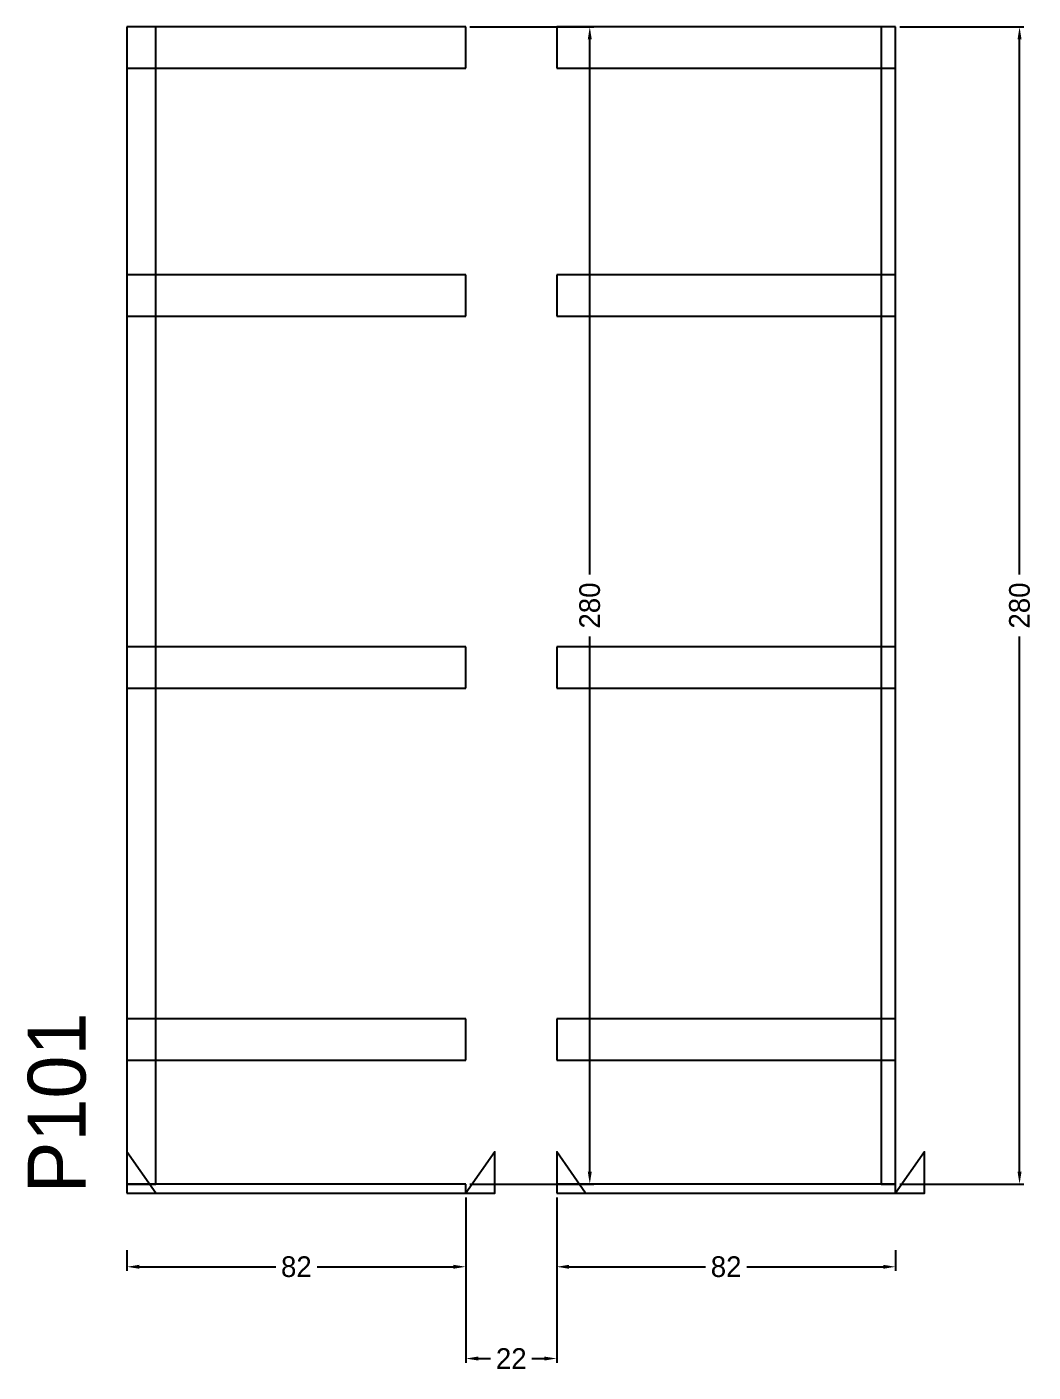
# Model space of a CAD drawing. Header units: centimetres. Extents: x -10500 to 4219, y -386 to 295.
# Drawn here: x 3975.8 to 4219.3, y -43.3 to 282.2 of the extents above; entities that cross this region are included whole.
import ezdxf

# ---------------------------------------------------------------- set-up
doc = ezdxf.new("R2010")
doc.units = ezdxf.units.CM
for name, color, linetype in [('COTA', 241, 'Continuous'), ('NOMENCLATURA', 7, 'Continuous'), ('SARR_2.2x10', 60, 'Continuous'), ('SARR_2.2x7', 40, 'Continuous')]:
    doc.layers.add(name, color=color, linetype=linetype)
doc.dimstyles.new('PAINEL-NOVA', dxfattribs={"dimtxt": 5, "dimasz": 3, "dimexe": 1, "dimexo": 1, "dimgap": 1, "dimtad": 1, "dimcen": 2.5, "dimazin": 3, "dimtfac": 1, "dimtmove": 0, "dimatfit": 3})

# ---------------------------------------------------------------- blocks, each defined once
blk = doc.blocks.new('_CLOSEDFILLED')
at = {"color": 0, "linetype": 'BYBLOCK'}
blk.add_solid([(-1, 0.16), (0, 0), (-1, -0.16)], dxfattribs=at)
blk = doc.blocks.new('*D21')
for p, q in [((4000, -13.8), (4000, -18.8)), ((4082, -13.8), (4082, -18.8)), ((4003, -17.8), (4036, -17.8)), ((4046, -17.8), (4079, -17.8))]:
    blk.add_line(p, q)
at = {"layer": 'Defpoints'}
for p in [(4000, -12.8), (4082, -12.8), (4000, -17.8)]:
    blk.add_point(p, dxfattribs=at)
at = {"layer": 'SARR_2.2x10', "xscale": 3, "yscale": 3, "rotation": 180}
blk.add_blockref('_CLOSEDFILLED', (4000, -17.8), dxfattribs=at)
at = {"layer": 'SARR_2.2x10', "xscale": 3, "yscale": 3}
blk.add_blockref('_CLOSEDFILLED', (4082, -17.8), dxfattribs=at)
at = {"layer": 'SARR_2.2x10', "insert": (4041, -17.8), "char_height": 5, "attachment_point": 5}
blk.add_mtext('82', dxfattribs=at)
blk = doc.blocks.new('*D22')
for p, q in [((4083, 282.2), (4113, 282.2)), ((4112, 149.7), (4112, 279.2)), ((4112, 5.2), (4112, 134.7)), ((4083, 2.2), (4113, 2.2))]:
    blk.add_line(p, q)
at = {"layer": 'Defpoints'}
for p in [(4082, 282.2), (4082, 2.2), (4112, 2.2)]:
    blk.add_point(p, dxfattribs=at)
at = {"layer": 'SARR_2.2x10', "xscale": 3, "yscale": 3}
for p, rotation in [((4112, 282.2), 90), ((4112, 2.2), 270)]:
    blk.add_blockref('_CLOSEDFILLED', p, dxfattribs=dict(at, rotation=rotation))
at = {"layer": 'SARR_2.2x10', "insert": (4112, 142.2), "char_height": 5, "attachment_point": 5, "rotation": 90}
blk.add_mtext('280', dxfattribs=at)
blk = doc.blocks.new('GRA-E')
at = {"layer": 'SARR_2.2x7'}
blk.add_lwpolyline([(0, 0), (7, 0), (0, 10)], close=True, dxfattribs=at)
blk = doc.blocks.new('GRA-D')
at = {"layer": 'SARR_2.2x7'}
blk.add_lwpolyline([(0, 0), (7, 0), (7, 10)], close=True, dxfattribs=at)
blk = doc.blocks.new('*D23')
for p, q in [((4104, -13.8), (4104, -18.8)), ((4186, -13.8), (4186, -18.8)), ((4107, -17.8), (4140, -17.8)), ((4150, -17.8), (4183, -17.8))]:
    blk.add_line(p, q)
at = {"layer": 'Defpoints'}
for p in [(4104, -12.8), (4186, -12.8), (4104, -17.8)]:
    blk.add_point(p, dxfattribs=at)
at = {"layer": 'SARR_2.2x10', "xscale": 3, "yscale": 3, "rotation": 180}
blk.add_blockref('_CLOSEDFILLED', (4104, -17.8), dxfattribs=at)
at = {"layer": 'SARR_2.2x10', "xscale": 3, "yscale": 3}
blk.add_blockref('_CLOSEDFILLED', (4186, -17.8), dxfattribs=at)
at = {"layer": 'SARR_2.2x10', "insert": (4145, -17.8), "char_height": 5, "attachment_point": 5}
blk.add_mtext('82', dxfattribs=at)
blk = doc.blocks.new('*D24')
for p, q in [((4187, 282.2), (4217, 282.2)), ((4216, 149.7), (4216, 279.2)), ((4216, 5.2), (4216, 134.7)), ((4187, 2.2), (4217, 2.2))]:
    blk.add_line(p, q)
at = {"layer": 'Defpoints'}
for p in [(4186, 282.2), (4186, 2.2), (4216, 2.2)]:
    blk.add_point(p, dxfattribs=at)
at = {"layer": 'SARR_2.2x10', "xscale": 3, "yscale": 3}
for p, rotation in [((4216, 282.2), 90), ((4216, 2.2), 270)]:
    blk.add_blockref('_CLOSEDFILLED', p, dxfattribs=dict(at, rotation=rotation))
at = {"layer": 'SARR_2.2x10', "insert": (4216, 142.2), "char_height": 5, "attachment_point": 5, "rotation": 90}
blk.add_mtext('280', dxfattribs=at)
blk = doc.blocks.new('*D25')
for p, q in [((4187, 282.2), (4217, 282.2)), ((4216, 149.7), (4216, 279.2)), ((4216, 5.2), (4216, 134.7)), ((4187, 2.2), (4217, 2.2))]:
    blk.add_line(p, q)
at = {"layer": 'Defpoints'}
for p in [(4186, 282.2), (4186, 2.2), (4216, 2.2)]:
    blk.add_point(p, dxfattribs=at)
at = {"layer": 'SARR_2.2x10', "xscale": 3, "yscale": 3}
for p, rotation in [((4216, 282.2), 90), ((4216, 2.2), 270)]:
    blk.add_blockref('_CLOSEDFILLED', p, dxfattribs=dict(at, rotation=rotation))
at = {"layer": 'SARR_2.2x10', "insert": (4216, 142.2), "char_height": 5, "attachment_point": 5, "rotation": 90}
blk.add_mtext('280', dxfattribs=at)
blk = doc.blocks.new('*D26')
for p, q in [((4187, 282.2), (4217, 282.2)), ((4216, 149.7), (4216, 279.2)), ((4216, 5.2), (4216, 134.7)), ((4187, 2.2), (4217, 2.2))]:
    blk.add_line(p, q)
at = {"layer": 'Defpoints'}
for p in [(4186, 282.2), (4186, 2.2), (4216, 2.2)]:
    blk.add_point(p, dxfattribs=at)
at = {"layer": 'SARR_2.2x10', "xscale": 3, "yscale": 3}
for p, rotation in [((4216, 282.2), 90), ((4216, 2.2), 270)]:
    blk.add_blockref('_CLOSEDFILLED', p, dxfattribs=dict(at, rotation=rotation))
at = {"layer": 'SARR_2.2x10', "insert": (4216, 142.2), "char_height": 5, "attachment_point": 5, "rotation": 90}
blk.add_mtext('280', dxfattribs=at)
blk = doc.blocks.new('*D27')
for p, q in [((4187, 282.2), (4217, 282.2)), ((4216, 149.7), (4216, 279.2)), ((4216, 5.2), (4216, 134.7)), ((4187, 2.2), (4217, 2.2))]:
    blk.add_line(p, q)
at = {"layer": 'Defpoints'}
for p in [(4186, 282.2), (4186, 2.2), (4216, 2.2)]:
    blk.add_point(p, dxfattribs=at)
at = {"layer": 'SARR_2.2x10', "xscale": 3, "yscale": 3}
for p, rotation in [((4216, 282.2), 90), ((4216, 2.2), 270)]:
    blk.add_blockref('_CLOSEDFILLED', p, dxfattribs=dict(at, rotation=rotation))
at = {"layer": 'SARR_2.2x10', "insert": (4216, 142.2), "char_height": 5, "attachment_point": 5, "rotation": 90}
blk.add_mtext('280', dxfattribs=at)
blk = doc.blocks.new('*D28')
for p, q in [((4187, 282.2), (4217, 282.2)), ((4216, 149.7), (4216, 279.2)), ((4216, 5.2), (4216, 134.7)), ((4187, 2.2), (4217, 2.2))]:
    blk.add_line(p, q)
at = {"layer": 'Defpoints'}
for p in [(4186, 282.2), (4186, 2.2), (4216, 2.2)]:
    blk.add_point(p, dxfattribs=at)
at = {"layer": 'SARR_2.2x10', "xscale": 3, "yscale": 3}
for p, rotation in [((4216, 282.2), 90), ((4216, 2.2), 270)]:
    blk.add_blockref('_CLOSEDFILLED', p, dxfattribs=dict(at, rotation=rotation))
at = {"layer": 'SARR_2.2x10', "insert": (4216, 142.2), "char_height": 5, "attachment_point": 5, "rotation": 90}
blk.add_mtext('280', dxfattribs=at)
blk = doc.blocks.new('*D29')
for p, q in [((4187, 282.2), (4217, 282.2)), ((4216, 149.7), (4216, 279.2)), ((4216, 5.2), (4216, 134.7)), ((4187, 2.2), (4217, 2.2))]:
    blk.add_line(p, q)
at = {"layer": 'Defpoints'}
for p in [(4186, 282.2), (4186, 2.2), (4216, 2.2)]:
    blk.add_point(p, dxfattribs=at)
at = {"layer": 'SARR_2.2x10', "xscale": 3, "yscale": 3}
for p, rotation in [((4216, 282.2), 90), ((4216, 2.2), 270)]:
    blk.add_blockref('_CLOSEDFILLED', p, dxfattribs=dict(at, rotation=rotation))
at = {"layer": 'SARR_2.2x10', "insert": (4216, 142.2), "char_height": 5, "attachment_point": 5, "rotation": 90}
blk.add_mtext('280', dxfattribs=at)
blk = doc.blocks.new('*D30')
for p, q in [((4187, 282.2), (4217, 282.2)), ((4216, 149.7), (4216, 279.2)), ((4216, 5.2), (4216, 134.7)), ((4187, 2.2), (4217, 2.2))]:
    blk.add_line(p, q)
at = {"layer": 'Defpoints'}
for p in [(4186, 282.2), (4186, 2.2), (4216, 2.2)]:
    blk.add_point(p, dxfattribs=at)
at = {"layer": 'SARR_2.2x10', "xscale": 3, "yscale": 3}
for p, rotation in [((4216, 282.2), 90), ((4216, 2.2), 270)]:
    blk.add_blockref('_CLOSEDFILLED', p, dxfattribs=dict(at, rotation=rotation))
at = {"layer": 'SARR_2.2x10', "insert": (4216, 142.2), "char_height": 5, "attachment_point": 5, "rotation": 90}
blk.add_mtext('280', dxfattribs=at)
blk = doc.blocks.new('*D31')
for p, q in [((4187, 282.2), (4217, 282.2)), ((4216, 149.7), (4216, 279.2)), ((4216, 5.2), (4216, 134.7)), ((4187, 2.2), (4217, 2.2))]:
    blk.add_line(p, q)
at = {"layer": 'Defpoints'}
for p in [(4186, 282.2), (4186, 2.2), (4216, 2.2)]:
    blk.add_point(p, dxfattribs=at)
at = {"layer": 'SARR_2.2x10', "xscale": 3, "yscale": 3}
for p, rotation in [((4216, 282.2), 90), ((4216, 2.2), 270)]:
    blk.add_blockref('_CLOSEDFILLED', p, dxfattribs=dict(at, rotation=rotation))
at = {"layer": 'SARR_2.2x10', "insert": (4216, 142.2), "char_height": 5, "attachment_point": 5, "rotation": 90}
blk.add_mtext('280', dxfattribs=at)
blk = doc.blocks.new('*D32')
for p, q in [((4187, 282.2), (4217, 282.2)), ((4216, 149.7), (4216, 279.2)), ((4216, 5.2), (4216, 134.7)), ((4187, 2.2), (4217, 2.2))]:
    blk.add_line(p, q)
at = {"layer": 'Defpoints'}
for p in [(4186, 282.2), (4186, 2.2), (4216, 2.2)]:
    blk.add_point(p, dxfattribs=at)
at = {"layer": 'SARR_2.2x10', "xscale": 3, "yscale": 3}
for p, rotation in [((4216, 282.2), 90), ((4216, 2.2), 270)]:
    blk.add_blockref('_CLOSEDFILLED', p, dxfattribs=dict(at, rotation=rotation))
at = {"layer": 'SARR_2.2x10', "insert": (4216, 142.2), "char_height": 5, "attachment_point": 5, "rotation": 90}
blk.add_mtext('280', dxfattribs=at)
blk = doc.blocks.new('*D33')
for p, q in [((4187, 282.2), (4217, 282.2)), ((4216, 149.7), (4216, 279.2)), ((4216, 5.2), (4216, 134.7)), ((4187, 2.2), (4217, 2.2))]:
    blk.add_line(p, q)
at = {"layer": 'Defpoints'}
for p in [(4186, 282.2), (4186, 2.2), (4216, 2.2)]:
    blk.add_point(p, dxfattribs=at)
at = {"layer": 'SARR_2.2x10', "xscale": 3, "yscale": 3}
for p, rotation in [((4216, 282.2), 90), ((4216, 2.2), 270)]:
    blk.add_blockref('_CLOSEDFILLED', p, dxfattribs=dict(at, rotation=rotation))
at = {"layer": 'SARR_2.2x10', "insert": (4216, 142.2), "char_height": 5, "attachment_point": 5, "rotation": 90}
blk.add_mtext('280', dxfattribs=at)
blk = doc.blocks.new('*D34')
for p, q in [((4082, -1), (4082, -41)), ((4104, -1), (4104, -41)), ((4085, -40), (4088, -40)), ((4098, -40), (4101, -40))]:
    blk.add_line(p, q)
at = {"layer": 'Defpoints'}
for p in [(4082, 0), (4104, 0), (4082, -40)]:
    blk.add_point(p, dxfattribs=at)
at = {"layer": 'COTA', "xscale": 3, "yscale": 3, "rotation": 180}
blk.add_blockref('_CLOSEDFILLED', (4082, -40), dxfattribs=at)
at = {"layer": 'COTA', "xscale": 3, "yscale": 3}
blk.add_blockref('_CLOSEDFILLED', (4104, -40), dxfattribs=at)
at = {"layer": 'COTA', "insert": (4093, -40), "char_height": 5, "attachment_point": 5}
blk.add_mtext('22', dxfattribs=at)

msp = doc.modelspace()

# ---------------------------------------------------------------- linework, layer by layer
at = {"layer": 'SARR_2.2x10'}
for p, q in [((4082, 282.2), (4000, 282.2)), ((4000, 282.2), (4000, 272.2)), ((4082, 272.2), (4082, 282.2)), ((4186, 282.2), (4104, 282.2)), ((4104, 282.2), (4104, 272.2)), ((4186, 272.2), (4186, 282.2)), ((4000, 272.2), (4082, 272.2)), ((4104, 272.2), (4186, 272.2)), ((4082, 222.2), (4000, 222.2)), ((4000, 222.2), (4000, 212.2)), ((4082, 212.2), (4082, 222.2)), ((4186, 222.2), (4104, 222.2)), ((4104, 222.2), (4104, 212.2)), ((4186, 212.2), (4186, 222.2)), ((4000, 212.2), (4082, 212.2)), ((4104, 212.2), (4186, 212.2)), ((4082, 132.2), (4000, 132.2)), ((4000, 132.2), (4000, 122.2)), ((4082, 122.2), (4082, 132.2)), ((4186, 132.2), (4104, 132.2)), ((4104, 132.2), (4104, 122.2)), ((4186, 122.2), (4186, 132.2)), ((4000, 122.2), (4082, 122.2)), ((4104, 122.2), (4186, 122.2)), ((4082, 42.2), (4000, 42.2)), ((4000, 42.2), (4000, 32.2)), ((4082, 32.2), (4082, 42.2)), ((4186, 42.2), (4104, 42.2)), ((4104, 42.2), (4104, 32.2)), ((4186, 32.2), (4186, 42.2)), ((4000, 32.2), (4082, 32.2)), ((4104, 32.2), (4186, 32.2))]:
    msp.add_line(p, q, dxfattribs=at)
at = {"layer": 'SARR_2.2x7'}
for p, q in [((4007, 282.2), (4000, 282.2)), ((4000, 282.2), (4000, 2.2)), ((4007, 2.2), (4007, 282.2)), ((4186, 282.2), (4182.5, 282.2)), ((4182.5, 282.2), (4182.5, 2.2)), ((4186, 2.2), (4186, 282.2)), ((4082, 2.2), (4000, 2.2)), ((4000, 2.2), (4000, 0)), ((4000, 2.2), (4007, 2.2)), ((4000, 0), (4082, 0)), ((4082, 0), (4082, 2.2)), ((4186, 2.2), (4104, 2.2)), ((4104, 2.2), (4104, 0)), ((4104, 0), (4186, 0)), ((4182.5, 2.2), (4186, 2.2)), ((4186, 0), (4186, 2.2))]:
    msp.add_line(p, q, dxfattribs=at)

# ---------------------------------------------------------------- block references
for name, p in [('GRA-E', (4000, 0)), ('GRA-D', (4082, 0)), ('GRA-E', (4104, 0)), ('GRA-D', (4186, 0))]:
    msp.add_blockref(name, p, dxfattribs=at)

# ---------------------------------------------------------------- texts
at = {"layer": 'NOMENCLATURA'}
msp.add_text('P101', height=14, rotation=90, dxfattribs=at).set_placement((3990, 0))

# ---------------------------------------------------------------- dimensions: what is measured, and where the dimension line sits
at = {"layer": 'COTA'}
dim = msp.add_linear_dim(base=(4082, -40), p1=(4082, 0), p2=(4104, 0), dimstyle='PAINEL-NOVA', dxfattribs=at)
dim.commit()
dim.dimension.update_dxf_attribs({"geometry": '*D34', "text_midpoint": (4093, -40)})
at = {"layer": 'SARR_2.2x10'}
for base, p1, p2, picture, middle in [((4112, 2.2), (4082, 2.2), (4082, 282.2), '*D22', (4112, 142.2)), ((4216, 2.2), (4186, 2.2), (4186, 282.2), '*D24', (4216, 142.2)), ((4216, 2.2), (4186, 2.2), (4186, 282.2), '*D25', (4216, 142.2)), ((4216, 2.2), (4186, 2.2), (4186, 282.2), '*D26', (4216, 142.2)), ((4216, 2.2), (4186, 2.2), (4186, 282.2), '*D27', (4216, 142.2)), ((4216, 2.2), (4186, 2.2), (4186, 282.2), '*D28', (4216, 142.2)), ((4216, 2.2), (4186, 2.2), (4186, 282.2), '*D29', (4216, 142.2)), ((4216, 2.2), (4186, 2.2), (4186, 282.2), '*D30', (4216, 142.2)), ((4216, 2.2), (4186, 2.2), (4186, 282.2), '*D31', (4216, 142.2)), ((4216, 2.2), (4186, 2.2), (4186, 282.2), '*D32', (4216, 142.2)), ((4216, 2.2), (4186, 2.2), (4186, 282.2), '*D33', (4216, 142.2))]:
    dim = msp.add_linear_dim(base=base, p1=p1, p2=p2, angle=90, dimstyle='PAINEL-NOVA', dxfattribs=at)
    dim.commit()
    dim.dimension.update_dxf_attribs({"geometry": picture, "text_midpoint": middle})
for base, p1, p2, picture, middle in [((4000, -17.8), (4000, -12.8), (4082, -12.8), '*D21', (4041, -17.8)), ((4104, -17.8), (4104, -12.8), (4186, -12.8), '*D23', (4145, -17.8))]:
    dim = msp.add_linear_dim(base=base, p1=p1, p2=p2, dimstyle='PAINEL-NOVA', dxfattribs=at)
    dim.commit()
    dim.dimension.update_dxf_attribs({"geometry": picture, "text_midpoint": middle})

doc.saveas('drawing.dxf')
